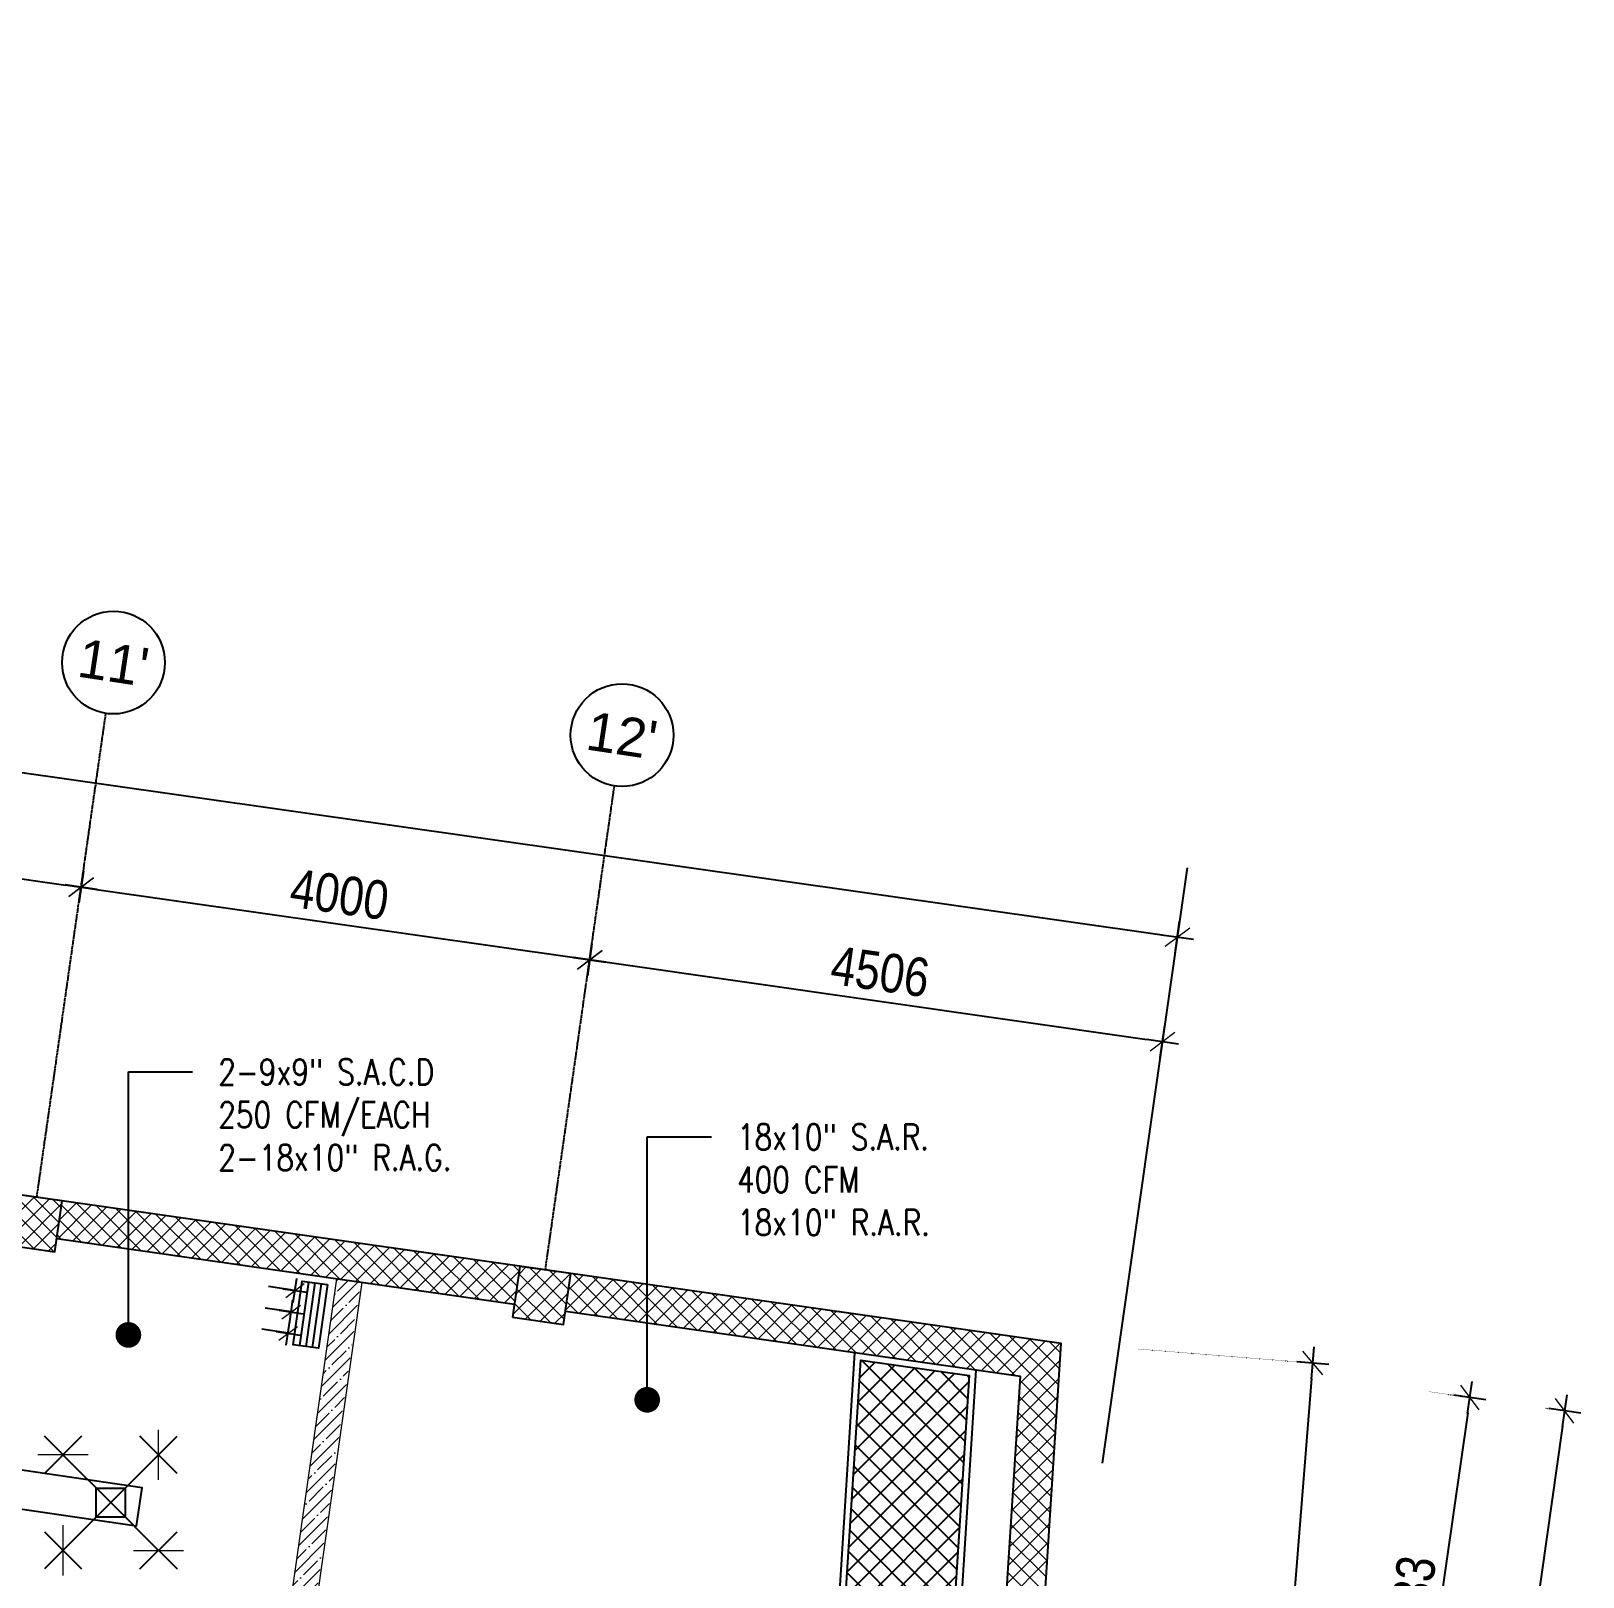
# Model space of a CAD drawing. Header units: inches. Extents: x 1152707 to 1351947, y 326920 to 480291.
# Drawn here: x 1229566 to 1241650, y 365683 to 377720 of the extents above; entities that cross this region are included whole.
import ezdxf
from ezdxf.enums import TextEntityAlignment as Align

# ---------------------------------------------------------------- set-up
doc = ezdxf.new("R2010")
doc.units = ezdxf.units.IN
doc.header["$MEASUREMENT"] = 0
for name, pattern in [('CENTER', [50.8, 31.75, -6.35, 6.35, -6.35]), ('DASHED', [19.05, 12.7, -6.35]), ('DOT2', [3.175, 0, -3.175])]:
    doc.linetypes.add(name, pattern=pattern)
for name, color, linetype, lineweight in [('A-BLOCK', 43, 'Continuous', 13), ('A-HATCH CONCRETE', 254, 'Continuous', 5), ('wall hatch', 252, 'Continuous', 0)]:
    doc.layers.add(name, color=color, linetype=linetype, lineweight=lineweight)
for name, color, linetype in [('AC-Fresh DUCT', 100, 'Continuous'), ('AC-TEXT', 3, 'Continuous'), ('Axis', 9, 'CENTER'), ('dim-axis', 15, 'Continuous'), ('FFNEW', 252, 'Continuous'), ('LGT ELEC', 252, 'Continuous'), ('S-COL', 210, 'Continuous'), ('S-WALL', 1, 'Continuous'), ('TRENCH', 8, 'Continuous')]:
    doc.layers.add(name, color=color, linetype=linetype)
doc.styles.add('AC_Duct', font='romans.shx', dxfattribs={"width": 0.8, "height": 0.2})
doc.styles.add('AC_Equipment', font='romans.shx', dxfattribs={"width": 0.75, "height": 0.3})
doc.styles.add('ARIAL', font='ARIALN.TTF')
doc.styles.add('style1', font='arial.ttf')
doc.dimstyles.new('DIM-100', dxfattribs={"dimscale": 150, "dimtxt": 2, "dimasz": 1, "dimexe": 0.75, "dimexo": 1, "dimgap": 0.5, "dimtad": 1, "dimdec": 0, "dimzin": 11, "dimdsep": 46, "dimtxsty": 'ARIAL', "dimblk": 'R', "dimcen": 2.5, "dimdle": 1, "dimclrd": 256, "dimclre": 256, "dimclrt": 256, "dimazin": 0, "dimtfac": 1, "dimtdec": 0, "dimtix": 1, "dimtmove": 2, "dimatfit": 3, "dimldrblk": 'R', "dimtolj": 1, "dimtzin": 3, "dimlwd": -1, "dimlwe": 13, "dimarcsym": 0})

# ---------------------------------------------------------------- blocks, each defined once
blk = doc.blocks.new('R')
at = {"color": 4, "lineweight": 13}
blk.add_line((-0.707, -0.707), (0.707, 0.707), dxfattribs=at)
for p, q in [((0, -1.05), (0, 1.05)), ((-1.05, 0), (1.05, 0))]:
    blk.add_line(p, q)
blk = doc.blocks.new('*D120')
at = {"layer": 'Defpoints', "color": 0, "transparency": 16777216}
for p in [(1472526, 590047), (1472055, 586747), (1472522, 586681)]:
    blk.add_point(p, dxfattribs=at)
at = {"layer": 'dim-axis', "color": 251, "linetype": 'DOT2', "lineweight": 13, "transparency": 16777216}
for p, q in [((1472675, 590025), (1473104, 589964)), ((1472204, 586726), (1472633, 586665))]:
    blk.add_line(p, q, dxfattribs=at)
at = {"layer": 'dim-axis', "color": 251, "transparency": 16777216}
blk.add_line((1472976, 589861), (1472539, 586800), dxfattribs=at)
at = {"layer": 'dim-axis', "color": 251, "transparency": 16777216, "xscale": 120, "yscale": 120, "zscale": 120}
for p, rotation in [((1472993, 589980), 81.87732561324607), ((1472522, 586681), 261.8773256132461)]:
    blk.add_blockref('R', p, dxfattribs=dict(at, rotation=rotation))
at = {"layer": 'dim-axis', "color": 251, "transparency": 16777216, "insert": (1472531, 588363), "char_height": 300, "attachment_point": 5, "rotation": 81.8773, "style": 'ARIAL'}
blk.add_mtext('\\A1;3333', dxfattribs=at)
blk = doc.blocks.new('*D125')
at = {"layer": 'Defpoints', "color": 0, "transparency": 16777216}
for p in [(1420642, 597441), (1470715, 593565), (1470260, 590370)]:
    blk.add_point(p, dxfattribs=at)
at = {"layer": 'dim-axis', "color": 251, "linetype": 'DOT2', "lineweight": 13, "transparency": 16777216}
for p, q in [((1420663, 597590), (1421113, 600748)), ((1470281, 590519), (1470731, 593676))]:
    blk.add_line(p, q, dxfattribs=at)
at = {"layer": 'dim-axis', "color": 251, "transparency": 16777216}
blk.add_line((1421216, 600619), (1470596, 593582), dxfattribs=at)
at = {"layer": 'dim-axis', "color": 251, "transparency": 16777216, "xscale": 120, "yscale": 120, "zscale": 120}
for p, rotation in [((1421097, 600636), 171.8890881608404), ((1470715, 593565), 351.8890881608405)]:
    blk.add_blockref('R', p, dxfattribs=dict(at, rotation=rotation))
at = {"layer": 'dim-axis', "color": 251, "transparency": 16777216, "insert": (1445938, 597327), "char_height": 300, "attachment_point": 5, "rotation": 351.8891, "style": 'ARIAL'}
blk.add_mtext('\\A1;50119', dxfattribs=at)
blk = doc.blocks.new('*D126')
at = {"layer": 'Defpoints', "color": 0, "transparency": 16777216}
for p in [(1473731, 589875), (1472094, 578408), (1472094, 578408)]:
    blk.add_point(p, dxfattribs=at)
at = {"layer": 'dim-axis', "color": 251, "linetype": 'DOT2', "lineweight": 13, "transparency": 16777216}
for p, q in [((1473582, 589896), (1473620, 589891)), ((1471946, 578429), (1471983, 578424))]:
    blk.add_line(p, q, dxfattribs=at)
at = {"layer": 'dim-axis', "color": 251, "transparency": 16777216}
blk.add_line((1473714, 589756), (1472111, 578527), dxfattribs=at)
at = {"layer": 'dim-axis', "color": 251, "transparency": 16777216, "xscale": 120, "yscale": 120, "zscale": 120}
for p, rotation in [((1473731, 589875), 81.87726641554076), ((1472094, 578408), 261.8772664155408)]:
    blk.add_blockref('R', p, dxfattribs=dict(at, rotation=rotation))
at = {"layer": 'dim-axis', "color": 251, "transparency": 16777216, "insert": (1472687, 584174), "char_height": 300, "attachment_point": 5, "rotation": 81.8773, "style": 'ARIAL'}
blk.add_mtext('\\A1;11583', dxfattribs=at)
blk = doc.blocks.new('*D103')
at = {"layer": 'Defpoints', "color": 0, "transparency": 16777216}
for p in [(1458412, 595871), (1462372, 595306), (1462179, 593953)]:
    blk.add_point(p, dxfattribs=at)
at = {"layer": 'dim-axis', "color": 251, "linetype": 'DOT2', "lineweight": 13, "transparency": 16777216}
for p, q in [((1458391, 595723), (1458203, 594407)), ((1462351, 595157), (1462163, 593842))]:
    blk.add_line(p, q, dxfattribs=at)
at = {"layer": 'dim-axis', "color": 251, "transparency": 16777216}
blk.add_line((1458338, 594502), (1462060, 593970), dxfattribs=at)
at = {"layer": 'dim-axis', "color": 251, "transparency": 16777216, "xscale": 120, "yscale": 120, "zscale": 120}
for p, rotation in [((1458219, 594519), 171.8736112541112), ((1462179, 593953), 351.8736112541112)]:
    blk.add_blockref('R', p, dxfattribs=dict(at, rotation=rotation))
at = {"layer": 'dim-axis', "color": 251, "transparency": 16777216, "insert": (1460231, 594462), "char_height": 300, "attachment_point": 5, "rotation": 351.8736, "style": 'ARIAL'}
blk.add_mtext('\\A1;4000', dxfattribs=at)
blk = doc.blocks.new('*D104')
at = {"layer": 'Defpoints', "color": 0, "transparency": 16777216}
for p in [(1462372, 595306), (1466332, 594741), (1466139, 593388)]:
    blk.add_point(p, dxfattribs=at)
at = {"layer": 'dim-axis', "color": 251, "linetype": 'DOT2', "lineweight": 13, "transparency": 16777216}
for p, q in [((1462351, 595157), (1462163, 593842)), ((1466311, 594592), (1466123, 593276))]:
    blk.add_line(p, q, dxfattribs=at)
at = {"layer": 'dim-axis', "color": 251, "transparency": 16777216}
blk.add_line((1462298, 593936), (1466020, 593405), dxfattribs=at)
at = {"layer": 'dim-axis', "color": 251, "transparency": 16777216, "xscale": 120, "yscale": 120, "zscale": 120}
for p, rotation in [((1462179, 593953), 171.8736112541112), ((1466139, 593388), 351.8736112541112)]:
    blk.add_blockref('R', p, dxfattribs=dict(at, rotation=rotation))
at = {"layer": 'dim-axis', "color": 251, "transparency": 16777216, "insert": (1464191, 593896), "char_height": 300, "attachment_point": 5, "rotation": 351.8736, "style": 'ARIAL'}
blk.add_mtext('\\A1;4000', dxfattribs=at)
blk = doc.blocks.new('*D105')
at = {"layer": 'Defpoints', "color": 0, "transparency": 16777216}
for p in [(1466332, 594741), (1470599, 592751), (1470462, 591787)]:
    blk.add_point(p, dxfattribs=at)
at = {"layer": 'dim-axis', "color": 251, "linetype": 'DOT2', "lineweight": 13, "transparency": 16777216}
for p, q in [((1466311, 594592), (1466123, 593276)), ((1470483, 591935), (1470615, 592862))]:
    blk.add_line(p, q, dxfattribs=at)
at = {"layer": 'dim-axis', "color": 251, "transparency": 16777216}
blk.add_line((1466257, 593371), (1470481, 592768), dxfattribs=at)
at = {"layer": 'dim-axis', "color": 251, "transparency": 16777216, "xscale": 120, "yscale": 120, "zscale": 120}
for p, rotation in [((1466139, 593388), 171.8736112541112), ((1470599, 592751), 351.8736112541112)]:
    blk.add_blockref('R', p, dxfattribs=dict(at, rotation=rotation))
at = {"layer": 'dim-axis', "color": 251, "transparency": 16777216, "insert": (1468401, 593295), "char_height": 300, "attachment_point": 5, "rotation": 351.8736, "style": 'ARIAL'}
blk.add_mtext('\\A1;4506', dxfattribs=at)
blk = doc.blocks.new('*D106')
at = {"layer": 'Defpoints', "color": 0, "transparency": 16777216}
for p in [(1470260, 590369), (1468019, 562459), (1469530, 562337)]:
    blk.add_point(p, dxfattribs=at)
at = {"layer": 'dim-axis', "color": 251, "linetype": 'DOT2', "lineweight": 13, "transparency": 16777216}
for p, q in [((1470409, 590357), (1471882, 590239)), ((1468169, 562447), (1469642, 562328))]:
    blk.add_line(p, q, dxfattribs=at)
at = {"layer": 'dim-axis', "color": 251, "transparency": 16777216}
blk.add_line((1471760, 590128), (1469539, 562457), dxfattribs=at)
at = {"layer": 'dim-axis', "color": 251, "transparency": 16777216, "xscale": 120, "yscale": 120, "zscale": 120}
for p, rotation in [((1471770, 590248), 85.410651128382), ((1469530, 562337), 265.410651128382)]:
    blk.add_blockref('R', p, dxfattribs=dict(at, rotation=rotation))
at = {"layer": 'dim-axis', "color": 251, "transparency": 16777216, "insert": (1470422, 576311), "char_height": 300, "attachment_point": 5, "rotation": 85.4107, "style": 'ARIAL'}
blk.add_mtext('\\A1;28000', dxfattribs=at)
blk = doc.blocks.new('SEDRGFE')
at = {"layer": 'wall hatch', "ltscale": 500}
h = blk.add_hatch(dxfattribs=at)
h.set_pattern_fill('ANSI35', color=250, scale=500)
h.set_pattern_definition([(45, (1393765.3, 692564.65), (-88.38835, 88.38835), []), (45, (1393853.68, 692564.65), (-88.38835, 88.38835), [156.25, -31.25, 0, -31.25])])
edge = h.paths.add_edge_path(flags=17)
edge.add_line((1395397, 703056), (1395199, 703084))
edge.add_line((1395199, 703084), (1394088, 695296))
edge.add_line((1394088, 695296), (1394301, 695265))
edge.add_line((1394301, 695265), (1395397, 703056))
edge.add_line((1395397, 703056), (1395199, 703084))
h.paths.add_polyline_path([(1395397, 703056), (1395199, 703084), (1394088, 695296), (1394301, 695265)], flags=17)
h.paths.add_polyline_path([(1389810, 680290), (1389610, 680288), (1389610, 674888), (1389810, 674888)])
blk = doc.blocks.new('SWDFHGTRD')
at = {"layer": 'A-HATCH CONCRETE'}
h = blk.add_hatch(dxfattribs=at)
h.set_pattern_fill('ANSI37', color=254, scale=750)
h.set_pattern_definition([(45, (1178477.49, -15519.69), (-66.29126, 66.29126), []), (135, (1178477.49, -15519.69), (-66.29126, -66.29126), [])])
h.paths.add_polyline_path([(1229357, 421679), (1229752, 421623), (1229809, 422019), (1229413, 422075)])
h = blk.add_hatch(dxfattribs=at)
h.set_pattern_fill('ANSI37', color=254, scale=750)
h.set_pattern_definition([(45, (1178476.86, -15519.69), (-66.29126, 66.29126), []), (135, (1178476.86, -15519.69), (-66.29126, -66.29126), [])])
h.paths.add_polyline_path([(1233316, 421114), (1233712, 421057), (1233768, 421453), (1233372, 421510)])
at = {"layer": 'TRENCH'}
h = blk.add_hatch(dxfattribs=at)
h.set_pattern_fill('ANSI37', color=254, scale=1000)
h.set_pattern_definition([(45, (668727.61, -11434.84), (-88.388348, 88.388348), []), (135, (668727.61, -11434.84), (-88.388348, -88.388348), [])])
h.paths.add_polyline_path([(1236870, 420659), (1236026, 420779), (1235586, 413923), (1236430, 413802)])
at = {"layer": 'wall hatch', "ltscale": 500}
h = blk.add_hatch(dxfattribs=at)
h.set_pattern_fill('ANSI35', color=254, scale=500)
h.set_pattern_definition([(45, (1230525.84, 410944.42), (-88.3883, 88.3883), []), (45, (1230614.23, 410944.42), (-88.3883, 88.3883), [156.25, -31.25, 0, -31.25])])
edge = h.paths.add_edge_path(flags=17)
edge.add_line((1232158, 421436), (1231960, 421464))
edge.add_line((1231960, 421464), (1230848, 413676))
edge.add_line((1230848, 413676), (1231062, 413645))
edge.add_line((1231062, 413645), (1232158, 421436))
edge.add_line((1232158, 421436), (1231960, 421464))
h.paths.add_polyline_path([(1232158, 421436), (1231960, 421464), (1230848, 413676), (1231062, 413645)], flags=17)
h.paths.add_polyline_path([(1230334, 410127), (1230362, 410325), (1226370, 410894), (1226370, 410733), (1226370, 410696), (1226370, 399967), (1226570, 399967), (1226570, 410664)])
h.paths.add_polyline_path([(1230652, 410940), (1230454, 410968), (1230419, 410721), (1230617, 410692)])
h.paths.add_polyline_path([(1226370, 398667), (1226570, 398670), (1226570, 398767), (1226370, 398767)])
h = blk.add_hatch(dxfattribs=at)
h.set_pattern_fill('ANSI35', color=254, scale=500)
h.set_pattern_definition([(45, (1178477.49, -15519.7), (-88.388348, 88.388348), []), (45, (1178565.88, -15519.7), (-88.388348, 88.388348), [156.25, -31.25, 0, -31.25])])
edge = h.paths.add_edge_path()
edge.add_line((1232143, 421384), (1231945, 421412))
edge.add_line((1231945, 421412), (1230822, 413542))
edge.add_line((1230822, 413542), (1231019, 413514))
edge.add_line((1231019, 413514), (1232134, 421385))
edge.add_line((1232134, 421385), (1231947, 421412))
h.paths.add_polyline_path([(1231641, 417870), (1231443, 417898), (1231521, 418442), (1231719, 418414)], flags=17)
at = {"layer": 'A-BLOCK', "color": 254, "ltscale": 100}
for p, q in [((1231945, 421412), (1230934, 414334)), ((1232143, 421384), (1231719, 418414))]:
    blk.add_line(p, q, dxfattribs=at)
at = {"layer": 'A-HATCH CONCRETE', "color": 254, "linetype": 'Continuous'}
for p, q in [((1229572, 422053), (1229573, 422054)), ((1229610, 422047), (1229608, 422049)), ((1229688, 422036), (1229689, 422037)), ((1229765, 422025), (1229763, 422027)), ((1229772, 421722), (1230037, 421988)), ((1229788, 421871), (1229921, 422004)), ((1229804, 422019), (1229805, 422021)), ((1230116, 421673), (1229804, 421985)), ((1230271, 421651), (1229918, 422005)), ((1230426, 421629), (1230072, 421983)), ((1229962, 421695), (1229788, 421869)), ((1229888, 421706), (1230153, 421971)), ((1230004, 421689), (1230269, 421954)), ((1230120, 421673), (1230385, 421938)), ((1230580, 421607), (1230227, 421960)), ((1230236, 421656), (1230501, 421921)), ((1230352, 421640), (1230617, 421905)), ((1230735, 421585), (1230381, 421938)), ((1230468, 421623), (1230733, 421888)), ((1230890, 421563), (1230536, 421916)), ((1230584, 421606), (1230849, 421872)), ((1231044, 421541), (1230691, 421894)), ((1230700, 421590), (1230965, 421855)), ((1231199, 421519), (1230845, 421872)), ((1229807, 421717), (1229771, 421753)), ((1230816, 421573), (1231081, 421839)), ((1230932, 421557), (1231197, 421822)), ((1231354, 421497), (1231000, 421850)), ((1231048, 421540), (1231313, 421805)), ((1231508, 421475), (1231155, 421828)), ((1231164, 421524), (1231429, 421789)), ((1231280, 421507), (1231545, 421772)), ((1231663, 421452), (1231309, 421806)), ((1231396, 421491), (1231661, 421756)), ((1231818, 421430), (1231464, 421784)), ((1231512, 421474), (1231777, 421739)), ((1231972, 421408), (1231619, 421762)), ((1232127, 421386), (1231773, 421740)), ((1231628, 421457), (1231893, 421723)), ((1231744, 421441), (1232009, 421706)), ((1231860, 421424), (1232125, 421689)), ((1232282, 421364), (1231928, 421718)), ((1231976, 421408), (1232241, 421673)), ((1232436, 421342), (1232083, 421696)), ((1232092, 421391), (1232357, 421656)), ((1232208, 421375), (1232474, 421640)), ((1232591, 421320), (1232237, 421674)), ((1232324, 421358), (1232590, 421623)), ((1232745, 421298), (1232392, 421651)), ((1232900, 421276), (1232547, 421629)), ((1232440, 421342), (1232706, 421607)), ((1232556, 421325), (1232822, 421590)), ((1232672, 421308), (1232938, 421574)), ((1233055, 421254), (1232701, 421607)), ((1232788, 421292), (1233054, 421557)), ((1233209, 421232), (1232856, 421585)), ((1232904, 421275), (1233170, 421540)), ((1233334, 421239), (1233011, 421563)), ((1233020, 421259), (1233286, 421524)), ((1233351, 421356), (1233165, 421541)), ((1233367, 421472), (1233320, 421519)), ((1233400, 421506), (1233402, 421507)), ((1233476, 421495), (1233475, 421497)), ((1233516, 421489), (1233518, 421491)), ((1233137, 421242), (1233368, 421473)), ((1233631, 421473), (1233629, 421475)), ((1233632, 421473), (1233634, 421474)), ((1233729, 421171), (1233982, 421425)), ((1233748, 421456), (1233750, 421458)), ((1233751, 421326), (1233866, 421441)), ((1234137, 421099), (1233784, 421453)), ((1233833, 421143), (1234098, 421408)), ((1234292, 421077), (1233939, 421431)), ((1233949, 421126), (1234214, 421391)), ((1234065, 421110), (1234330, 421375)), ((1234447, 421055), (1234093, 421409)), ((1234601, 421033), (1234248, 421387)), ((1233253, 421226), (1233346, 421319)), ((1233983, 421121), (1233754, 421350)), ((1234181, 421093), (1234446, 421358)), ((1234297, 421077), (1234562, 421342)), ((1234756, 421011), (1234403, 421365)), ((1234413, 421060), (1234678, 421325)), ((1234529, 421043), (1234794, 421309)), ((1234911, 420989), (1234557, 421342)), ((1234645, 421027), (1234910, 421292)), ((1235065, 420967), (1234712, 421320)), ((1234761, 421010), (1235026, 421276)), ((1235220, 420945), (1234866, 421298)), ((1234877, 420994), (1235142, 421259)), ((1235375, 420923), (1235021, 421276)), ((1235529, 420901), (1235176, 421254)), ((1233828, 421143), (1233738, 421234)), ((1234993, 420977), (1235258, 421242)), ((1235109, 420961), (1235374, 421226)), ((1235225, 420944), (1235490, 421209)), ((1235684, 420879), (1235330, 421232)), ((1235341, 420928), (1235606, 421193)), ((1235457, 420911), (1235722, 421176)), ((1235839, 420856), (1235485, 421210)), ((1235573, 420894), (1235838, 421160)), ((1235993, 420834), (1235640, 421188)), ((1235689, 420878), (1235954, 421143)), ((1236148, 420812), (1235794, 421166)), ((1235805, 420861), (1236070, 421126)), ((1236303, 420790), (1235949, 421144)), ((1235921, 420845), (1236186, 421110)), ((1236037, 420828), (1236302, 421093)), ((1236457, 420768), (1236104, 421122)), ((1236153, 420812), (1236418, 421077)), ((1236612, 420746), (1236258, 421100)), ((1236269, 420795), (1236534, 421060)), ((1236385, 420778), (1236650, 421044)), ((1236767, 420724), (1236413, 421078)), ((1236501, 420762), (1236766, 421027)), ((1236921, 420702), (1236568, 421055)), ((1236617, 420745), (1236882, 421011)), ((1237076, 420680), (1236722, 421033)), ((1237231, 420658), (1236877, 421011)), ((1236733, 420729), (1236998, 420994)), ((1236849, 420712), (1237114, 420977)), ((1236965, 420696), (1237230, 420961)), ((1237559, 420462), (1237032, 420989)), ((1237081, 420679), (1237346, 420944)), ((1237567, 420587), (1237186, 420967)), ((1237197, 420663), (1237463, 420928)), ((1237267, 420600), (1237579, 420911)), ((1237575, 420711), (1237341, 420945)), ((1237583, 420836), (1237496, 420923)), ((1237258, 420458), (1237579, 420779)), ((1237249, 420316), (1237570, 420637)), ((1237551, 420338), (1237268, 420620)), ((1237240, 420175), (1237561, 420496)), ((1237543, 420213), (1237260, 420496)), ((1237231, 420033), (1237552, 420354)), ((1237535, 420088), (1237252, 420371)), ((1237221, 419891), (1237543, 420212)), ((1237527, 419964), (1237244, 420246)), ((1237212, 419750), (1237534, 420071)), ((1237519, 419839), (1237236, 420122)), ((1237203, 419608), (1237524, 419929)), ((1237511, 419715), (1237228, 419997)), ((1237503, 419590), (1237220, 419873)), ((1237194, 419466), (1237515, 419787)), ((1237495, 419466), (1237212, 419748)), ((1237185, 419325), (1237506, 419646)), ((1237487, 419341), (1237204, 419623)), ((1237176, 419183), (1237497, 419504)), ((1237479, 419216), (1237196, 419499)), ((1237167, 419041), (1237488, 419362)), ((1237471, 419092), (1237188, 419374)), ((1237158, 418900), (1237479, 419221)), ((1237463, 418967), (1237180, 419250)), ((1237455, 418843), (1237172, 419125))]:
    blk.add_line(p, q, dxfattribs=at)
at = {"layer": 'S-COL', "color": 254, "linetype": 'ByBlock'}
for points in [[(1229357, 421679), (1229752, 421623), (1229809, 422019), (1229413, 422075)], [(1233316, 421114), (1233712, 421057), (1233768, 421453), (1233372, 421510)]]:
    blk.add_lwpolyline(points, close=True, dxfattribs=at)
at = {"layer": 'S-WALL', "color": 254}
for points in [[(1187961, 427993), (1187961, 427993), (1185666, 392967), (1235796, 392967), (1237587, 420910), (1223622, 422903)], [(1233331, 421214), (1229767, 421723)], [(1237076, 417626), (1237270, 420652), (1233727, 421158)]]:
    blk.add_lwpolyline(points, dxfattribs=at)
at = {"layer": 'TRENCH', "color": 254}
for p, q in [((1235979, 420836), (1235533, 413880)), ((1236923, 420702), (1236477, 413746))]:
    blk.add_line(p, q, dxfattribs=at)
blk.add_lwpolyline([(1235586, 413923), (1236026, 420779), (1236870, 420659), (1236430, 413802)], close=True, dxfattribs=at)
blk = doc.blocks.new('_Dot')
at = {"color": 0, "linetype": 'ByBlock', "lineweight": -2}
blk.add_line((-0.5, 0), (-1, 0), dxfattribs=at)
at = {"color": 0, "linetype": 'ByBlock', "const_width": 0.5}
blk.add_lwpolyline([(-0.25, 0, 1), (0.25, 0, 1)], format="xyb", close=True, dxfattribs=at)
blk = doc.blocks.new('SGSR')
at = {"layer": 'Axis', "color": 251, "ltscale": 0.5}
for p, q in [((1461834.2, 591539.6), (1462371.9, 595305.9)), ((1465794.1, 590974.5), (1466331.7, 594740.6))]:
    blk.add_line(p, q, dxfattribs=at)
at = {"layer": 'Axis', "color": 251, "linetype": 'Continuous', "ltscale": 0.5}
blk.add_line((1470131, 589469), (1470792.7, 594104.7), dxfattribs=at)
at = {"layer": 'Axis', "color": 251, "linetype": 'Continuous'}
for centre in [(1462431.2, 595702.1), (1466390.9, 595137)]:
    blk.add_circle(centre, 400, dxfattribs=at)
at = {"layer": 'S-WALL', "color": 251}
blk.add_lwpolyline([(1417889.2, 562458.6), (1468019.2, 562458.6), (1469810.8, 590401.2), (1420184.3, 597484.1)], close=True, dxfattribs=at)
at = {"layer": 'Axis', "color": 251, "linetype": 'Continuous', "style": 'style1'}
for s, p in [("11'", (1462431.2, 595702.1)), ("12'", (1466390.9, 595137))]:
    blk.add_text(s, height=300, rotation=351.41133, dxfattribs=at).set_placement(p, align=Align.MIDDLE)
at = {"layer": 'dim-axis', "color": 251}
for p1, p2, distance, picture, middle in [((1420641.6, 597441.4), (1470259.6, 590370.1), 3227.1, '*D125', (1445938.1, 597326.5)), ((1470259.6, 590369.1), (1468019.2, 562458.6), 1515.3, '*D106', (1470422.4, 576310.8)), ((1472526, 590046.6), (1472055.2, 586747.4), 471.4, '*D120', (1472531.4, 588362.6)), ((1473731, 589874.6), (1472094.4, 578408.2), 0, '*D126', (1472686.8, 584173.7))]:
    dim = blk.add_aligned_dim(p1=p1, p2=p2, distance=distance, dimstyle='DIM-100', override={"dimasz": 0.8, "dimclrd": 251, "dimclre": 251, "dimclrt": 251}, dxfattribs=at)
    dim.commit()
    dim.dimension.update_dxf_attribs({"geometry": picture, "text_midpoint": middle})
for base, p1, p2, picture, middle in [((1462178.7, 593953.2), (1458412, 595871.2), (1462371.9, 595305.9), '*D103', (1460231.1, 594461.8)), ((1466138.6, 593387.8), (1462371.9, 595305.9), (1466331.7, 594740.6), '*D104', (1464190.9, 593896.4)), ((1470599.5, 592750.8), (1466331.7, 594740.6), (1470461.8, 591786.8), '*D105', (1468401.3, 593295.2))]:
    dim = blk.add_linear_dim(base=base, p1=p1, p2=p2, angle=171.87361, dimstyle='DIM-100', override={"dimasz": 0.8, "dimclrd": 251, "dimclre": 251, "dimclrt": 251}, dxfattribs=at)
    dim.commit()
    dim.dimension.update_dxf_attribs({"geometry": picture, "text_midpoint": middle})
blk = doc.blocks.new('A$C1D94565E')
at = {"color": 252, "linetype": 'Continuous', "ltscale": 100}
blk.add_lwpolyline([(520, 904), (745, 904), (745, 679), (520, 679)], close=True, dxfattribs=at)
for points, override in [([(261, 1164), (633, 792)], {"dimasz": 1.3, "dimgap": 0.5, "dimtad": 0, "dimclrd": 252}), ([(1005, 1164), (633, 792)], {"dimasz": 1.3, "dimtad": 0, "dimclrd": 252}), ([(261, 420), (633, 792)], {"dimasz": 1.3, "dimtad": 0, "dimclrd": 252}), ([(1005, 420), (633, 792)], {"dimasz": 1.3, "dimtad": 0, "dimclrd": 252})]:
    blk.add_leader(points, dimstyle='DIM-100', override=override, dxfattribs=at)
blk = doc.blocks.new('A$C067B7423')
at = {"color": 252, "linetype": 'Continuous', "ltscale": 100}
for p, q in [((144, 485), (639, 416)), ((150, 535), (646, 465)), ((157, 584), (653, 515))]:
    blk.add_line(p, q, dxfattribs=at)
blk.add_lwpolyline([(164, 634), (660, 564), (632, 366), (137, 436), (164, 634)], dxfattribs=at)
for points in [[(210, 380), (180, 175)], [(377, 351), (347, 147)], [(543, 327), (512, 122)]]:
    blk.add_leader(points, dimstyle='DIM-100', override={"dimasz": 0.6, "dimgap": 0.5, "dimtad": 0}, dxfattribs=at)
blk = doc.blocks.new('A$C00FA4E35')
at = {"color": 252}
blk.add_lwpolyline([(55768.306, 29463.395), (55938.427, 29590.118), (57911.888, 29301.6), (57955.287, 29598.444), (55833.403, 29908.661)], dxfattribs=at)
at = {"layer": 'AC-TEXT', "color": 252, "linetype": 'ByBlock', "lineweight": -2}
for p, q in [((57848.954, 32836.567), (58348.954, 32836.567)), ((61888.644, 32331.225), (62388.644, 32331.225))]:
    blk.add_line(p, q, dxfattribs=at)
for points in [[(57848.954, 30989.069), (57848.954, 32836.567)], [(61888.644, 30483.727), (61888.644, 32331.225)]]:
    blk.add_lwpolyline(points, dxfattribs=at)
at = {"color": 252, "linetype": 'Continuous', "ltscale": 100, "rotation": 270}
blk.add_blockref('A$C067B7423', (58766.089, 31344.792), dxfattribs=at)
at = {"color": 252, "linetype": 'Continuous', "ltscale": 100}
blk.add_blockref('A$C1D94565E', (57078.874, 28691.488), dxfattribs=at)
at = {"layer": 'AC-TEXT', "color": 252, "lineweight": -2, "xscale": 200.000000046566, "yscale": 200.000000046566, "zscale": 200.000000046566, "rotation": 270}
for p in [(57848.954, 30789.069), (61888.644, 30283.727)]:
    blk.add_blockref('_Dot', p, dxfattribs=at)
at = {"color": 252, "linetype": 'Continuous', "ltscale": 100}
for tag, height, style, width, p in [('AHU', 288, 'AC_Equipment', 0.75, (56884.46, 22822.455)), ('B.03', 240, 'AC_Equipment', 0.7, (56884.46, 22467.255)), ('AHU', 288, 'AC_Equipment', 0.75, (63011.551, 19982.621)), ('200', 200, 'AC_Duct', 0.7, (62072.937, 19668.014)), ('B.01', 240, 'AC_Equipment', 0.7, (63011.551, 19627.421)), ('150', 200, 'AC_Duct', 0.7, (54936.662, 19610.001)), ('AHU', 288, 'AC_Equipment', 0.75, (24436.928, 17572.269)), ('B.04', 240, 'AC_Equipment', 0.7, (24436.928, 17217.069)), ('EF', 288, 'AC_Equipment', 0.75, (13361.997, 10940.286)), ('01', 240, 'AC_Equipment', 0.7, (13361.997, 10585.086)), ('AHU', 288, 'AC_Equipment', 0.75, (62113.318, 8777.511)), ('200', 200, 'AC_Duct', 0.7, (61069.801, 8536.962)), ('B.02', 240, 'AC_Equipment', 0.7, (62113.318, 8422.311)), ('MSU', 288, 'AC_Equipment', 0.75, (18640.373, 4334.348)), ('B.01', 240, 'AC_Equipment', 0.7, (18640.373, 3979.148))]:
    blk.add_attdef(tag, text='', height=height, dxfattribs=dict(at, style=style, width=width)).set_placement(p, align=Align.CENTER)
at = {"layer": 'AC-TEXT', "color": 252, "char_height": 200, "attachment_point": 1, "style": 'AC_Duct'}
for s, insert in [('2-9x9" S.A.C.D\\P250 CFM/EACH\\P2-18x10" R.A.G.', (58548.954, 32936.567)), ('18x10" S.A.R.\\P400 CFM\\P18x10" R.A.R.', (62588.644, 32431.225))]:
    blk.add_mtext(s, dxfattribs=dict(at, insert=insert))

msp = doc.modelspace()

# ---------------------------------------------------------------- block references
at = {"color": 252, "linetype": 'Continuous', "ltscale": 100}
msp.add_blockref('A$C00FA4E35', (1172475, 336779), dxfattribs=at)
at = {"layer": 'AC-Fresh DUCT', "linetype": 'DASHED', "ltscale": 0.1}
msp.add_blockref('SEDRGFE', (-163239, -335028), dxfattribs=at)
at = {"layer": 'FFNEW', "color": 6, "linetype": 'Continuous'}
msp.add_blockref('SGSR', (-232223, -222899), dxfattribs=at)
at = {"layer": 'LGT ELEC', "color": 252, "linetype": 'Continuous'}
msp.add_blockref('SWDFHGTRD', (0, -53408), dxfattribs=at)

doc.saveas('drawing.dxf')
